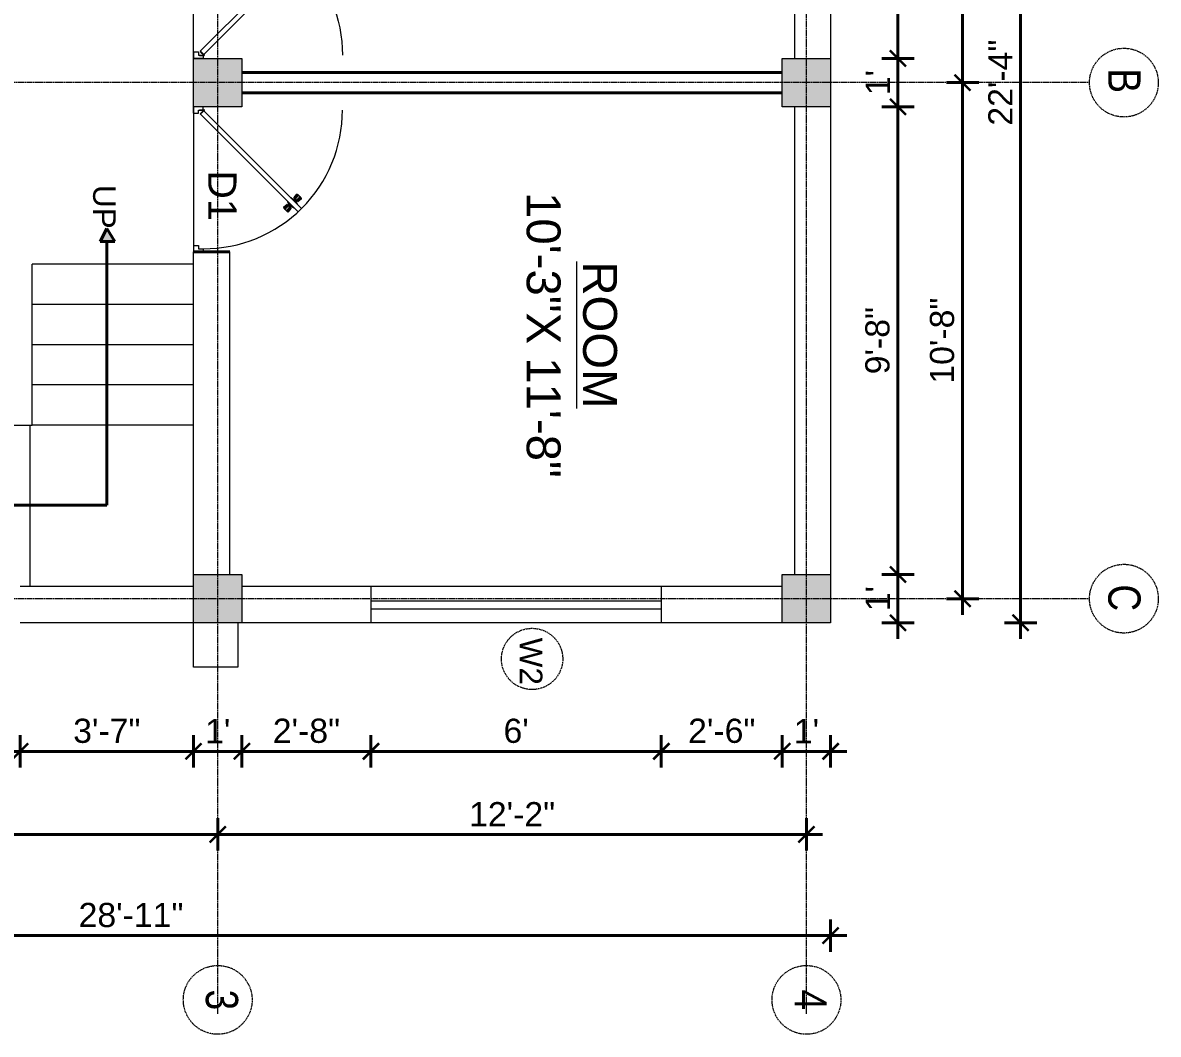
# Model space of a CAD drawing. Header units: inches. Extents: x 141029 to 166402, y -23568 to -18036.
# Drawn here: x 162831.6 to 163113.2, y -22037.4 to -21786.5 of the extents above; entities that cross this region are included whole.
import ezdxf

# ---------------------------------------------------------------- set-up
doc = ezdxf.new("R2010")
doc.units = ezdxf.units.IN
doc.header["$LTSCALE"] = 0.5
doc.header["$MEASUREMENT"] = 0
doc.header["$PDMODE"] = 66
doc.linetypes.add('CENTER', pattern=[2, 1.25, -0.25, 0.25, -0.25])
for name, color, linetype, lineweight in [('Annotate-Lite.w', 177, 'Continuous', 9), ('Annotations-Bold.w', 177, 'Continuous', 13), ('DOOR & WIN', 1, 'Continuous', 25), ('PUERTAS', 7, 'Continuous', 9), ('TEXT', 220, 'Continuous', 9), ('wall', 1, 'Continuous', 40)]:
    doc.layers.add(name, color=color, linetype=linetype, lineweight=lineweight)
doc.styles.add('ARAIL', font='ARIALN.TTF')
doc.styles.add('DIMTEXT', font='arial.ttf', dxfattribs={"height": 6})
doc.styles.add('gaurav', font='arial.ttf')
doc.styles.get("Standard").update_dxf_attribs({"font": 'arial.ttf'})
doc.dimstyles.new('1 by 96', dxfattribs={"dimtxt": 6, "dimasz": 4, "dimexe": 4, "dimexo": 4, "dimgap": 2, "dimtad": 1, "dimdec": 0, "dimzin": 0, "dimdsep": 46, "dimlunit": 4, "dimtxsty": 'Standard', "dimblk": 'ARCHTICK', "dimcen": 0, "dimdle": 4, "dimadec": 0, "dimazin": 0, "dimtfac": 1, "dimtdec": 0, "dimtix": 1, "dimtofl": 0, "dimtmove": 1, "dimatfit": 3, "dimldrblk": 'ARCHTICK', "dimfxl": 4, "dimfxlon": 1, "dimtolj": 1, "dimtzin": 0, "dimlwd": -1, "dimlwe": -1, "dimarcsym": 0})

# ---------------------------------------------------------------- blocks, each defined once
blk = doc.blocks.new('3ft')
at = {"layer": 'PUERTAS', "color": 6}
for p, q in [((1.01, 2.52), (25.23, 26.74)), ((26.05, 25.92), (1.77, 1.64)), ((26.05, 25.92), (25.23, 26.74)), ((0, 2.4), (0, 0)), ((0.72, 2.4), (0, 2.4)), ((1.6, 0), (0, 0)), ((0.72, 1.52), (0.72, 2.44)), ((0.8, 1.52), (0.72, 1.52)), ((0.8, 1.52), (0.8, 2.41)), ((0.8, 1.2), (0.8, 1.52)), ((1.6, 1.2), (0.8, 1.2)), ((1.57, 1.84), (0.94, 2.47)), ((1.63, 1.89), (0.97, 2.55)), ((1.63, 1.89), (1.57, 1.84)), ((1.77, 1.64), (1.57, 1.84)), ((1.6, 0), (1.6, 1.2)), ((34.4, 0), (34.4, 1.2)), ((34.4, 1.2), (35.2, 1.2)), ((34.4, 0), (36, 0)), ((35.2, 1.2), (35.2, 2.4)), ((35.2, 2.4), (36, 2.4)), ((36, 0), (36, 2.4))]:
    blk.add_line(p, q, dxfattribs=at)
at = {"layer": 'PUERTAS', "color": 8}
for p, q in [((22.57, 24.94), (21.65, 25.68)), ((22.63, 24.99), (21.69, 25.75)), ((22.74, 25.1), (21.84, 25.9)), ((22.13, 26.28), (21.98, 26.13)), ((22.88, 25.24), (22.01, 26.06)), ((22.13, 26.28), (22.27, 26.42)), ((22.29, 26.41), (22.27, 26.42)), ((23.16, 25.52), (22.34, 26.39)), ((23.3, 25.66), (22.5, 26.56)), ((23.41, 25.77), (22.65, 26.71)), ((23.46, 25.83), (22.72, 26.75)), ((23.28, 25.3), (23.17, 25.41)), ((23.36, 25.37), (23.25, 25.49)), ((23.41, 25.43), (23.3, 25.54)), ((23.44, 25.45), (23.33, 25.56)), ((23.87, 25.49), (23.49, 25.3)), ((24.08, 25.71), (23.57, 25.38)), ((22.69, 24.32), (23.02, 24.83)), ((22.95, 24.96), (22.84, 25.07)), ((22.98, 24.99), (22.86, 25.1)), ((23.03, 25.04), (22.91, 25.15)), ((22.91, 24.53), (23.1, 24.91)), ((23.11, 25.12), (22.99, 25.23)), ((23.13, 24.76), (23.18, 24.99)), ((23.31, 24.94), (23.28, 25.08)), ((23.46, 25.09), (23.32, 25.13)), ((23.64, 25.27), (23.41, 25.22)), ((23.63, 23.38), (24.14, 23.72)), ((23.84, 23.6), (24.22, 23.79)), ((24.07, 23.82), (24.3, 23.88)), ((24.25, 24), (24.39, 23.97)), ((24.25, 23.26), (24.99, 22.34)), ((24.27, 23.64), (24.38, 23.53)), ((24.3, 23.67), (24.41, 23.56)), ((24.3, 23.32), (25.06, 22.38)), ((24.35, 23.72), (24.46, 23.61)), ((24.4, 24.15), (24.43, 24.01)), ((24.41, 23.43), (25.2, 22.53)), ((24.43, 23.8), (24.54, 23.69)), ((24.58, 24.33), (24.52, 24.1)), ((24.55, 23.57), (25.37, 22.7)), ((24.6, 23.97), (24.72, 23.86)), ((24.8, 24.56), (24.61, 24.18)), ((25.02, 24.77), (24.68, 24.26)), ((24.68, 24.05), (24.79, 23.94)), ((24.73, 24.1), (24.85, 23.99)), ((24.76, 24.13), (24.87, 24.02)), ((24.83, 23.85), (25.7, 23.03)), ((24.97, 23.99), (25.87, 23.2)), ((25.08, 24.1), (26.02, 23.34)), ((25.14, 24.15), (26.06, 23.41)), ((25.58, 22.82), (25.43, 22.67)), ((25.58, 22.82), (25.73, 22.97)), ((25.72, 22.98), (25.73, 22.97)), ((0, 0), (36, 0))]:
    blk.add_line(p, q, dxfattribs=at)
at = {"layer": 'PUERTAS', "color": 1}
for p, q in [((21.67, 25.73), (22.17, 26.23)), ((22.49, 24.95), (21.67, 25.61)), ((21.7, 25.82), (22.14, 26.26)), ((21.73, 25.79), (21.7, 25.82)), ((22.58, 26.7), (22.14, 26.26)), ((22.67, 26.73), (22.17, 26.23)), ((22.61, 26.67), (22.58, 26.7)), ((22.6, 24.96), (23.02, 25.38)), ((23.45, 25.91), (22.79, 26.73)), ((23.44, 25.81), (23.02, 25.38)), ((23.34, 25.58), (23.08, 25.32)), ((23.46, 25.47), (23.19, 25.21)), ((23.33, 25.7), (23.34, 25.69)), ((23.45, 25.46), (23.33, 25.57)), ((23.57, 25.47), (23.57, 25.47)), ((24.15, 25.79), (23.68, 25.48)), ((23.68, 25.48), (23.68, 25.48)), ((24.27, 25.78), (24.26, 25.79)), ((22.61, 24.25), (22.92, 24.72)), ((22.62, 24.13), (22.61, 24.14)), ((22.7, 25.07), (22.71, 25.06)), ((22.82, 25.06), (23.08, 25.32)), ((22.94, 24.95), (22.83, 25.07)), ((22.92, 24.72), (22.92, 24.72)), ((22.93, 24.94), (23.19, 25.21)), ((22.93, 24.84), (22.93, 24.83)), ((23.44, 23.31), (23.45, 23.3)), ((23.56, 23.3), (24.03, 23.61)), ((24.03, 23.61), (24.03, 23.62)), ((24.14, 23.62), (24.14, 23.62)), ((24.25, 23.62), (24.51, 23.89)), ((24.26, 23.29), (24.69, 23.71)), ((24.26, 23.63), (24.37, 23.52)), ((24.26, 23.18), (24.92, 22.37)), ((24.37, 23.52), (24.63, 23.77)), ((24.37, 23.4), (24.37, 23.4)), ((24.78, 24.15), (24.51, 23.89)), ((24.89, 24.03), (24.63, 23.77)), ((25.11, 24.14), (24.69, 23.71)), ((24.77, 24.14), (24.88, 24.03)), ((24.79, 24.38), (24.78, 24.37)), ((24.78, 24.26), (24.78, 24.26)), ((25.1, 24.84), (24.79, 24.38)), ((25, 24.03), (25, 24.03)), ((25.04, 22.36), (25.54, 22.86)), ((25.09, 24.96), (25.1, 24.95)), ((25.13, 22.39), (25.57, 22.83)), ((25.22, 24.14), (26.03, 23.48)), ((26.04, 23.37), (25.54, 22.86)), ((26.01, 23.27), (25.57, 22.83)), ((25.98, 23.3), (26.01, 23.27)), ((25.1, 22.42), (25.13, 22.39))]:
    blk.add_line(p, q, dxfattribs=at)
at = {"layer": 'PUERTAS', "color": 2}
for p, q in [((21.99, 26.11), (21.98, 26.13)), ((25.42, 22.68), (25.43, 22.67))]:
    blk.add_line(p, q, dxfattribs=at)
at = {"layer": 'PUERTAS', "color": 6}
for radius in [0.155, 0.0752]:
    blk.add_circle((0.82, 2.56), radius, dxfattribs=at)
blk.add_arc((0.82, 2.56), 34.38, 359.7285, 90.0333, dxfattribs=at)
at = {"layer": 'PUERTAS', "color": 1}
for centre, start, end in [((22.73, 26.68), 38.9236, 135), ((23.28, 25.63), 315, 45), ((23.39, 25.86), 315, 38.9236), ((23.51, 25.41), 50.2572, 135), ((23.62, 25.53), 230.2572, 315), ((24.2, 25.73), 45, 135), ((22.54, 25.01), 231.0764, 315), ((22.67, 24.2), 135, 225), ((22.77, 25.12), 225, 315), ((22.99, 24.89), 135, 219.7428), ((22.87, 24.78), 315, 39.7428), ((23.51, 23.36), 225, 315), ((24.09, 23.56), 50.2572, 135), ((24.2, 23.68), 230.2572, 315), ((24.32, 23.23), 135, 218.9236), ((24.42, 23.46), 135, 225), ((24.84, 24.31), 135, 219.7428), ((24.72, 24.21), 315, 39.7428), ((24.94, 23.98), 45, 135), ((25.04, 24.89), 315, 45), ((25.17, 24.08), 51.0764, 135), ((25.98, 23.42), 315, 51.0764), ((24.98, 22.42), 218.9236, 315)]:
    blk.add_arc(centre, 0.08, start, end, dxfattribs=at)
blk = doc.blocks.new('*U213')
at = {"color": 3, "xscale": -1}
blk.add_blockref('3ft', (42, 0), dxfattribs=at)
blk = doc.blocks.new('_ArchTick')
at = {"color": 0, "linetype": 'ByBlock', "const_width": 0.15}
blk.add_lwpolyline([(-0.5, -0.5), (0.5, 0.5)], dxfattribs=at)
blk = doc.blocks.new('*D1058')
at = {"layer": 'Defpoints', "color": 0, "transparency": 16777216}
for p in [(163031.94, -21679.35), (163031.94, -21795.35), (163048.64, -21795.35)]:
    blk.add_point(p, dxfattribs=at)
at = {"layer": 'wall', "color": 0, "transparency": 16777216}
for p, q in [((163048.64, -21675.35), (163048.64, -21799.35)), ((163044.64, -21679.35), (163052.64, -21679.35)), ((163044.64, -21795.35), (163052.64, -21795.35))]:
    blk.add_line(p, q, dxfattribs=at)
at = {"layer": 'wall', "color": 0, "transparency": 16777216, "xscale": 4, "yscale": 4, "zscale": 4}
for p, rotation in [((163048.64, -21679.35), 90), ((163048.64, -21795.35), 270)]:
    blk.add_blockref('_ArchTick', p, dxfattribs=dict(at, rotation=rotation))
at = {"layer": 'wall', "color": 0, "transparency": 16777216, "insert": (163043.57, -21737.35), "char_height": 6, "attachment_point": 5, "rotation": 90}
blk.add_mtext('\\A1;9\'-8"', dxfattribs=at)
blk = doc.blocks.new('*D1059')
at = {"layer": 'Defpoints', "color": 0, "transparency": 16777216}
for p in [(163031.94, -21795.35), (163031.94, -21807.35), (163048.64, -21807.35)]:
    blk.add_point(p, dxfattribs=at)
at = {"layer": 'wall', "color": 0, "transparency": 16777216}
for p, q in [((163048.64, -21791.35), (163048.64, -21811.35)), ((163044.64, -21795.35), (163052.64, -21795.35)), ((163044.64, -21807.35), (163052.64, -21807.35))]:
    blk.add_line(p, q, dxfattribs=at)
at = {"layer": 'wall', "color": 0, "transparency": 16777216, "xscale": 4, "yscale": 4, "zscale": 4}
for p, rotation in [((163048.64, -21795.35), 90), ((163048.64, -21807.35), 270)]:
    blk.add_blockref('_ArchTick', p, dxfattribs=dict(at, rotation=rotation))
at = {"layer": 'wall', "color": 0, "transparency": 16777216, "insert": (163043.62, -21801.35), "char_height": 6, "attachment_point": 5, "rotation": 90}
blk.add_mtext("\\A1;1'", dxfattribs=at)
blk = doc.blocks.new('*D1060')
at = {"layer": 'Defpoints', "color": 0, "transparency": 16777216}
for p in [(163031.94, -21807.35), (163031.94, -21923.35), (163048.64, -21923.35)]:
    blk.add_point(p, dxfattribs=at)
at = {"layer": 'wall', "color": 0, "transparency": 16777216}
for p, q in [((163048.64, -21803.35), (163048.64, -21927.35)), ((163044.64, -21807.35), (163052.64, -21807.35)), ((163044.64, -21923.35), (163052.64, -21923.35))]:
    blk.add_line(p, q, dxfattribs=at)
at = {"layer": 'wall', "color": 0, "transparency": 16777216, "xscale": 4, "yscale": 4, "zscale": 4}
for p, rotation in [((163048.64, -21807.35), 90), ((163048.64, -21923.35), 270)]:
    blk.add_blockref('_ArchTick', p, dxfattribs=dict(at, rotation=rotation))
at = {"layer": 'wall', "color": 0, "transparency": 16777216, "insert": (163043.57, -21865.35), "char_height": 6, "attachment_point": 5, "rotation": 90}
blk.add_mtext('\\A1;9\'-8"', dxfattribs=at)
blk = doc.blocks.new('*D1017')
at = {"layer": 'Defpoints', "color": 0, "transparency": 16777216}
for p in [(163031.94, -21923.35), (163031.94, -21935.35), (163048.64, -21935.35)]:
    blk.add_point(p, dxfattribs=at)
at = {"layer": 'wall', "color": 0, "transparency": 16777216}
for p, q in [((163048.64, -21919.35), (163048.64, -21939.35)), ((163044.64, -21923.35), (163052.64, -21923.35)), ((163044.64, -21935.35), (163052.64, -21935.35))]:
    blk.add_line(p, q, dxfattribs=at)
at = {"layer": 'wall', "color": 0, "transparency": 16777216, "xscale": 4, "yscale": 4, "zscale": 4}
for p, rotation in [((163048.64, -21923.35), 90), ((163048.64, -21935.35), 270)]:
    blk.add_blockref('_ArchTick', p, dxfattribs=dict(at, rotation=rotation))
at = {"layer": 'wall', "color": 0, "transparency": 16777216, "insert": (163043.62, -21929.35), "char_height": 6, "attachment_point": 5, "rotation": 90}
blk.add_mtext("\\A1;1'", dxfattribs=at)
blk = doc.blocks.new('*D1018')
at = {"layer": 'Defpoints', "color": 0, "transparency": 16777216}
for p in [(163031.94, -21673.35), (163031.94, -21801.35), (163064.65, -21801.35)]:
    blk.add_point(p, dxfattribs=at)
at = {"layer": 'wall', "color": 0, "transparency": 16777216}
for p, q in [((163064.65, -21669.35), (163064.65, -21805.35)), ((163060.65, -21673.35), (163068.65, -21673.35)), ((163060.65, -21801.35), (163068.65, -21801.35))]:
    blk.add_line(p, q, dxfattribs=at)
at = {"layer": 'wall', "color": 0, "transparency": 16777216, "xscale": 4, "yscale": 4, "zscale": 4}
for p, rotation in [((163064.65, -21673.35), 90), ((163064.65, -21801.35), 270)]:
    blk.add_blockref('_ArchTick', p, dxfattribs=dict(at, rotation=rotation))
at = {"layer": 'wall', "color": 0, "transparency": 16777216, "insert": (163059.59, -21737.35), "char_height": 6, "attachment_point": 5, "rotation": 90}
blk.add_mtext('\\A1;10\'-8"', dxfattribs=at)
blk = doc.blocks.new('*D1019')
at = {"layer": 'Defpoints', "color": 0, "transparency": 16777216}
for p in [(163031.94, -21801.35), (163031.94, -21929.35), (163064.65, -21929.35)]:
    blk.add_point(p, dxfattribs=at)
at = {"layer": 'wall', "color": 0, "transparency": 16777216}
for p, q in [((163064.65, -21797.35), (163064.65, -21933.35)), ((163060.65, -21801.35), (163068.65, -21801.35)), ((163060.65, -21929.35), (163068.65, -21929.35))]:
    blk.add_line(p, q, dxfattribs=at)
at = {"layer": 'wall', "color": 0, "transparency": 16777216, "xscale": 4, "yscale": 4, "zscale": 4}
for p, rotation in [((163064.65, -21801.35), 90), ((163064.65, -21929.35), 270)]:
    blk.add_blockref('_ArchTick', p, dxfattribs=dict(at, rotation=rotation))
at = {"layer": 'wall', "color": 0, "transparency": 16777216, "insert": (163059.59, -21865.35), "char_height": 6, "attachment_point": 5, "rotation": 90}
blk.add_mtext('\\A1;10\'-8"', dxfattribs=at)
blk = doc.blocks.new('*D1020')
at = {"layer": 'Defpoints', "color": 0, "transparency": 16777216}
for p in [(163031.94, -21667.35), (163031.94, -21935.35), (163079.04, -21935.35)]:
    blk.add_point(p, dxfattribs=at)
at = {"layer": 'wall', "color": 0, "transparency": 16777216}
for p, q in [((163079.04, -21663.35), (163079.04, -21939.35)), ((163075.04, -21667.35), (163083.04, -21667.35)), ((163075.04, -21935.35), (163083.04, -21935.35))]:
    blk.add_line(p, q, dxfattribs=at)
at = {"layer": 'wall', "color": 0, "transparency": 16777216, "xscale": 4, "yscale": 4, "zscale": 4}
for p, rotation in [((163079.04, -21667.35), 90), ((163079.04, -21935.35), 270)]:
    blk.add_blockref('_ArchTick', p, dxfattribs=dict(at, rotation=rotation))
at = {"layer": 'wall', "color": 0, "transparency": 16777216, "insert": (163074.03, -21801.35), "char_height": 6, "attachment_point": 5, "rotation": 90}
blk.add_mtext('\\A1;22\'-4"', dxfattribs=at)
blk = doc.blocks.new('*D1034')
at = {"layer": 'Defpoints', "color": 0, "transparency": 16777216}
for p in [(163019.94, -21935.35), (163031.94, -21935.35), (163019.94, -21967.22)]:
    blk.add_point(p, dxfattribs=at)
at = {"layer": 'wall', "color": 0, "transparency": 16777216}
for p, q in [((163019.94, -21963.22), (163019.94, -21971.22)), ((163031.94, -21963.22), (163031.94, -21971.22)), ((163035.94, -21967.22), (163015.94, -21967.22))]:
    blk.add_line(p, q, dxfattribs=at)
at = {"layer": 'wall', "color": 0, "transparency": 16777216, "xscale": 4, "yscale": 4, "zscale": 4, "rotation": 180}
blk.add_blockref('_ArchTick', (163019.94, -21967.22), dxfattribs=at)
at = {"layer": 'wall', "color": 0, "transparency": 16777216, "xscale": 4, "yscale": 4, "zscale": 4}
blk.add_blockref('_ArchTick', (163031.94, -21967.22), dxfattribs=at)
at = {"layer": 'wall', "color": 0, "transparency": 16777216, "insert": (163025.94, -21962.21), "char_height": 6, "attachment_point": 5}
blk.add_mtext("\\A1;1'", dxfattribs=at)
blk = doc.blocks.new('*D1035')
at = {"layer": 'Defpoints', "color": 0, "transparency": 16777216}
for p in [(162989.94, -21935.35), (163019.94, -21935.35), (162989.94, -21967.22)]:
    blk.add_point(p, dxfattribs=at)
at = {"layer": 'wall', "color": 0, "transparency": 16777216}
for p, q in [((162989.94, -21963.22), (162989.94, -21971.22)), ((163019.94, -21963.22), (163019.94, -21971.22)), ((163023.94, -21967.22), (162985.94, -21967.22))]:
    blk.add_line(p, q, dxfattribs=at)
at = {"layer": 'wall', "color": 0, "transparency": 16777216, "xscale": 4, "yscale": 4, "zscale": 4, "rotation": 180}
blk.add_blockref('_ArchTick', (162989.94, -21967.22), dxfattribs=at)
at = {"layer": 'wall', "color": 0, "transparency": 16777216, "xscale": 4, "yscale": 4, "zscale": 4}
blk.add_blockref('_ArchTick', (163019.94, -21967.22), dxfattribs=at)
at = {"layer": 'wall', "color": 0, "transparency": 16777216, "insert": (163004.94, -21962.16), "char_height": 6, "attachment_point": 5}
blk.add_mtext('\\A1;2\'-6"', dxfattribs=at)
blk = doc.blocks.new('*D1036')
at = {"layer": 'Defpoints', "color": 0, "transparency": 16777216}
for p in [(162917.94, -21935.35), (162989.94, -21935.35), (162917.94, -21967.22)]:
    blk.add_point(p, dxfattribs=at)
at = {"layer": 'wall', "color": 0, "transparency": 16777216}
for p, q in [((162917.94, -21963.22), (162917.94, -21971.22)), ((162989.94, -21963.22), (162989.94, -21971.22)), ((162993.94, -21967.22), (162913.94, -21967.22))]:
    blk.add_line(p, q, dxfattribs=at)
at = {"layer": 'wall', "color": 0, "transparency": 16777216, "xscale": 4, "yscale": 4, "zscale": 4, "rotation": 180}
blk.add_blockref('_ArchTick', (162917.94, -21967.22), dxfattribs=at)
at = {"layer": 'wall', "color": 0, "transparency": 16777216, "xscale": 4, "yscale": 4, "zscale": 4}
blk.add_blockref('_ArchTick', (162989.94, -21967.22), dxfattribs=at)
at = {"layer": 'wall', "color": 0, "transparency": 16777216, "insert": (162953.94, -21962.16), "char_height": 6, "attachment_point": 5}
blk.add_mtext("\\A1;6'", dxfattribs=at)
blk = doc.blocks.new('*D1037')
at = {"layer": 'Defpoints', "color": 0, "transparency": 16777216}
for p in [(162885.94, -21935.35), (162917.94, -21935.35), (162885.94, -21967.22)]:
    blk.add_point(p, dxfattribs=at)
at = {"layer": 'wall', "color": 0, "transparency": 16777216}
for p, q in [((162885.94, -21963.22), (162885.94, -21971.22)), ((162917.94, -21963.22), (162917.94, -21971.22)), ((162921.94, -21967.22), (162881.94, -21967.22))]:
    blk.add_line(p, q, dxfattribs=at)
at = {"layer": 'wall', "color": 0, "transparency": 16777216, "xscale": 4, "yscale": 4, "zscale": 4, "rotation": 180}
blk.add_blockref('_ArchTick', (162885.94, -21967.22), dxfattribs=at)
at = {"layer": 'wall', "color": 0, "transparency": 16777216, "xscale": 4, "yscale": 4, "zscale": 4}
blk.add_blockref('_ArchTick', (162917.94, -21967.22), dxfattribs=at)
at = {"layer": 'wall', "color": 0, "transparency": 16777216, "insert": (162901.94, -21962.16), "char_height": 6, "attachment_point": 5}
blk.add_mtext('\\A1;2\'-8"', dxfattribs=at)
blk = doc.blocks.new('*D1038')
at = {"layer": 'Defpoints', "color": 0, "transparency": 16777216}
for p in [(162873.94, -21935.35), (162885.94, -21935.35), (162873.94, -21967.22)]:
    blk.add_point(p, dxfattribs=at)
at = {"layer": 'wall', "color": 0, "transparency": 16777216}
for p, q in [((162873.94, -21963.22), (162873.94, -21971.22)), ((162885.94, -21963.22), (162885.94, -21971.22)), ((162889.94, -21967.22), (162869.94, -21967.22))]:
    blk.add_line(p, q, dxfattribs=at)
at = {"layer": 'wall', "color": 0, "transparency": 16777216, "xscale": 4, "yscale": 4, "zscale": 4, "rotation": 180}
blk.add_blockref('_ArchTick', (162873.94, -21967.22), dxfattribs=at)
at = {"layer": 'wall', "color": 0, "transparency": 16777216, "xscale": 4, "yscale": 4, "zscale": 4}
blk.add_blockref('_ArchTick', (162885.94, -21967.22), dxfattribs=at)
at = {"layer": 'wall', "color": 0, "transparency": 16777216, "insert": (162879.94, -21962.21), "char_height": 6, "attachment_point": 5}
blk.add_mtext("\\A1;1'", dxfattribs=at)
blk = doc.blocks.new('*D1045')
at = {"layer": 'Defpoints', "color": 0, "transparency": 16777216}
for p in [(162879.94, -21935.35), (163025.94, -21935.35), (162879.94, -21987.82)]:
    blk.add_point(p, dxfattribs=at)
at = {"layer": 'wall', "color": 0, "transparency": 16777216}
for p, q in [((162879.94, -21983.82), (162879.94, -21991.82)), ((163025.94, -21983.82), (163025.94, -21991.82)), ((163029.94, -21987.82), (162875.94, -21987.82))]:
    blk.add_line(p, q, dxfattribs=at)
at = {"layer": 'wall', "color": 0, "transparency": 16777216, "xscale": 4, "yscale": 4, "zscale": 4, "rotation": 180}
blk.add_blockref('_ArchTick', (162879.94, -21987.82), dxfattribs=at)
at = {"layer": 'wall', "color": 0, "transparency": 16777216, "xscale": 4, "yscale": 4, "zscale": 4}
blk.add_blockref('_ArchTick', (163025.94, -21987.82), dxfattribs=at)
at = {"layer": 'wall', "color": 0, "transparency": 16777216, "insert": (162952.94, -21982.81), "char_height": 6, "attachment_point": 5}
blk.add_mtext('\\A1;12\'-2"', dxfattribs=at)
blk = doc.blocks.new('*D1046')
at = {"layer": 'Defpoints', "color": 0, "transparency": 16777216}
for p in [(162749.94, -21935.35), (162879.94, -21935.35), (162749.94, -21987.82)]:
    blk.add_point(p, dxfattribs=at)
at = {"layer": 'wall', "color": 0, "transparency": 16777216}
for p, q in [((162749.94, -21983.82), (162749.94, -21991.82)), ((162879.94, -21983.82), (162879.94, -21991.82)), ((162883.94, -21987.82), (162745.94, -21987.82))]:
    blk.add_line(p, q, dxfattribs=at)
at = {"layer": 'wall', "color": 0, "transparency": 16777216, "xscale": 4, "yscale": 4, "zscale": 4, "rotation": 180}
blk.add_blockref('_ArchTick', (162749.94, -21987.82), dxfattribs=at)
at = {"layer": 'wall', "color": 0, "transparency": 16777216, "xscale": 4, "yscale": 4, "zscale": 4}
blk.add_blockref('_ArchTick', (162879.94, -21987.82), dxfattribs=at)
at = {"layer": 'wall', "color": 0, "transparency": 16777216, "insert": (162814.94, -21982.76), "char_height": 6, "attachment_point": 5}
blk.add_mtext('\\A1;10\'-10"', dxfattribs=at)
blk = doc.blocks.new('*D1048')
at = {"layer": 'Defpoints', "color": 0, "transparency": 16777216}
for p in [(162684.94, -21807.35), (163031.94, -21807.35), (163031.94, -22012.91)]:
    blk.add_point(p, dxfattribs=at)
at = {"layer": 'wall', "color": 0, "transparency": 16777216}
for p, q in [((162684.94, -22008.91), (162684.94, -22016.91)), ((163031.94, -22008.91), (163031.94, -22016.91)), ((162680.94, -22012.91), (163035.94, -22012.91))]:
    blk.add_line(p, q, dxfattribs=at)
at = {"layer": 'wall', "color": 0, "transparency": 16777216, "xscale": 4, "yscale": 4, "zscale": 4, "rotation": 180}
blk.add_blockref('_ArchTick', (162684.94, -22012.91), dxfattribs=at)
at = {"layer": 'wall', "color": 0, "transparency": 16777216, "xscale": 4, "yscale": 4, "zscale": 4}
blk.add_blockref('_ArchTick', (163031.94, -22012.91), dxfattribs=at)
at = {"layer": 'wall', "color": 0, "transparency": 16777216, "insert": (162858.44, -22007.85), "char_height": 6, "attachment_point": 5}
blk.add_mtext('\\A1;28\'-11"', dxfattribs=at)
blk = doc.blocks.new('*D1061')
at = {"layer": 'Defpoints', "color": 0, "transparency": 16777216}
for p in [(162794.94, -21935.35), (162830.94, -21935.35), (162830.94, -21967.22)]:
    blk.add_point(p, dxfattribs=at)
at = {"layer": 'wall', "color": 0, "transparency": 16777216}
for p, q in [((162794.94, -21963.22), (162794.94, -21971.22)), ((162830.94, -21963.22), (162830.94, -21971.22)), ((162790.94, -21967.22), (162834.94, -21967.22))]:
    blk.add_line(p, q, dxfattribs=at)
at = {"layer": 'wall', "color": 0, "transparency": 16777216, "xscale": 4, "yscale": 4, "zscale": 4, "rotation": 180}
blk.add_blockref('_ArchTick', (162794.94, -21967.22), dxfattribs=at)
at = {"layer": 'wall', "color": 0, "transparency": 16777216, "xscale": 4, "yscale": 4, "zscale": 4}
blk.add_blockref('_ArchTick', (162830.94, -21967.22), dxfattribs=at)
at = {"layer": 'wall', "color": 0, "transparency": 16777216, "insert": (162812.94, -21962.16), "char_height": 6, "attachment_point": 5}
blk.add_mtext("\\A1;3'", dxfattribs=at)
blk = doc.blocks.new('*D1062')
at = {"layer": 'Defpoints', "color": 0, "transparency": 16777216}
for p in [(162830.94, -21935.35), (162873.94, -21935.35), (162873.94, -21967.22)]:
    blk.add_point(p, dxfattribs=at)
at = {"layer": 'wall', "color": 0, "transparency": 16777216}
for p, q in [((162830.94, -21963.22), (162830.94, -21971.22)), ((162873.94, -21963.22), (162873.94, -21971.22)), ((162826.94, -21967.22), (162877.94, -21967.22))]:
    blk.add_line(p, q, dxfattribs=at)
at = {"layer": 'wall', "color": 0, "transparency": 16777216, "xscale": 4, "yscale": 4, "zscale": 4, "rotation": 180}
blk.add_blockref('_ArchTick', (162830.94, -21967.22), dxfattribs=at)
at = {"layer": 'wall', "color": 0, "transparency": 16777216, "xscale": 4, "yscale": 4, "zscale": 4}
blk.add_blockref('_ArchTick', (162873.94, -21967.22), dxfattribs=at)
at = {"layer": 'wall', "color": 0, "transparency": 16777216, "insert": (162852.44, -21962.16), "char_height": 6, "attachment_point": 5}
blk.add_mtext('\\A1;3\'-7"', dxfattribs=at)

msp = doc.modelspace()

# ---------------------------------------------------------------- hatches: boundary and pattern name
at = {"layer": 'wall'}
for points in [[(162885.94, -21807.35), (162885.94, -21795.35), (162873.94, -21795.35), (162873.94, -21807.35)], [(163031.94, -21807.35), (163031.94, -21795.35), (163019.94, -21795.35), (163019.94, -21807.35)], [(162854.39, -21840.72), (162852.47, -21837.56), (162850.81, -21840.72)], [(162885.94, -21935.35), (162885.94, -21923.35), (162873.94, -21923.35), (162873.94, -21935.35)], [(163031.94, -21935.35), (163031.94, -21923.35), (163019.94, -21923.35), (163019.94, -21935.35)]]:
    msp.add_hatch(color=256, dxfattribs=at).paths.add_polyline_path(points)

# ---------------------------------------------------------------- linework, layer by layer
at = {"layer": 'Annotate-Lite.w', "color": 1}
for p, q in [((163031.94, -21667.35), (163031.94, -21935.35)), ((163022.94, -21679.35), (163022.94, -21795.35)), ((163022.94, -21807.35), (163022.94, -21923.35)), ((162873.94, -21923.35), (162873.94, -21843.35)), ((162882.94, -21923.35), (162882.94, -21843.35)), ((162873.94, -21926.35), (162830.94, -21926.35)), ((162917.94, -21926.35), (162885.94, -21926.35)), ((163019.94, -21926.35), (162989.94, -21926.35)), ((162873.94, -21935.35), (162830.94, -21935.35)), ((162873.94, -21946.35), (162873.94, -21935.35)), ((162917.94, -21935.35), (162884.94, -21935.35)), ((162884.94, -21935.35), (162884.94, -21946.35)), ((163031.94, -21935.35), (162989.94, -21935.35)), ((162884.94, -21946.35), (162873.94, -21946.35))]:
    msp.add_line(p, q, dxfattribs=at)
at = {"layer": 'Annotate-Lite.w'}
for p, q in [((162873.94, -21846.35), (162833.94, -21846.35)), ((162833.94, -21886.35), (162833.94, -21846.35)), ((162873.94, -21856.35), (162833.94, -21856.35)), ((162873.94, -21866.35), (162833.94, -21866.35)), ((162873.94, -21876.35), (162833.94, -21876.35)), ((162792.94, -21886.35), (162833.94, -21886.35)), ((162833.44, -21926.35), (162833.44, -21886.35)), ((162873.94, -21886.35), (162833.94, -21886.35))]:
    msp.add_line(p, q, dxfattribs=at)
at = {"layer": 'Annotate-Lite.w', "color": 3}
for p, q in [((162917.94, -21926.35), (162917.94, -21935.35)), ((162989.94, -21926.35), (162917.94, -21926.35)), ((162989.94, -21926.35), (162989.94, -21935.35)), ((162917.94, -21929.85), (162989.94, -21929.85)), ((162917.94, -21931.85), (162989.94, -21931.85)), ((162989.94, -21935.35), (162917.94, -21935.35))]:
    msp.add_line(p, q, dxfattribs=at)
at = {"layer": 'Annotate-Lite.w'}
for points in [[(162885.94, -21795.35), (162885.94, -21807.35), (162873.94, -21807.35), (162873.94, -21795.35)], [(163031.94, -21795.35), (163031.94, -21807.35), (163019.94, -21807.35), (163019.94, -21795.35)], [(162885.94, -21923.35), (162885.94, -21935.35), (162873.94, -21935.35), (162873.94, -21923.35)], [(163031.94, -21923.35), (163031.94, -21935.35), (163019.94, -21935.35), (163019.94, -21923.35)]]:
    msp.add_lwpolyline(points, close=True, dxfattribs=at)
at = {"layer": 'Annotations-Bold.w', "color": 0, "linetype": 'CENTER', "ltscale": 0.3}
for p, q in [((162879.94, -22032.36), (162879.94, -21567.93)), ((163025.94, -22032.36), (163025.94, -21567.93)), ((163096.12, -21801.35), (162593.88, -21801.35)), ((163096.12, -21929.35), (162593.88, -21929.35))]:
    msp.add_line(p, q, dxfattribs=at)
for centre, radius in [((163104.66, -21801.35), 8.53), ((163104.66, -21929.35), 8.53), ((162957.9, -21944.3), 7.6), ((162879.94, -22028.87), 8.53), ((163025.94, -22028.87), 8.53)]:
    msp.add_circle(centre, radius, dxfattribs=at)
at = {"layer": 'wall'}
for p, q in [((163019.94, -21798.85), (162885.94, -21798.85)), ((163019.94, -21803.85), (162885.94, -21803.85)), ((162850.81, -21840.72), (162852.47, -21837.56)), ((162852.47, -21837.56), (162854.39, -21840.72)), ((162854.39, -21840.72), (162850.81, -21840.72)), ((162852.47, -21906.16), (162852.47, -21840.72)), ((162873.94, -21843.35), (162882.94, -21843.35)), ((162773.6, -21906.16), (162852.47, -21906.16))]:
    msp.add_line(p, q, dxfattribs=at)

# ---------------------------------------------------------------- block references
at = {"layer": 'DOOR & WIN', "rotation": 270}
msp.add_blockref('*U213', (162873.94, -21753.35), dxfattribs=at)
at = {"layer": 'DOOR & WIN', "xscale": -1, "rotation": 270}
msp.add_blockref('*U213', (162873.94, -21849.35), dxfattribs=at)

# ---------------------------------------------------------------- texts
at = {"layer": 'Annotations-Bold.w', "color": 0, "linetype": 'CENTER', "ltscale": 0.3, "attachment_point": 1, "rotation": 270}
for s, width, insert, char_height, style in [('B', 6.5393, (163108.79, -21797.82), 8, 'ARAIL'), ('UP', 8, (162854.64, -21826.72), 5.6, 'gaurav'), ('C', 6.5393, (163108.79, -21925.82), 8, 'ARAIL'), ('W2', 8, (162960.45, -21939.02), 5.6, 'gaurav'), ('3', 6.5393, (162884.99, -22026.32), 8, 'ARAIL'), ('4', 6.5393, (163030.99, -22026.32), 8, 'ARAIL')]:
    msp.add_mtext_dynamic_manual_height_columns(s, width=width, gutter_width=100, heights=[0], dxfattribs=dict(at, insert=insert, char_height=char_height, style=style))
at = {"layer": 'Annotations-Bold.w', "color": 0, "linetype": 'CENTER', "ltscale": 0.3, "insert": (162978.96, -21863.93), "char_height": 8.4, "width": 77.2712, "attachment_point": 2, "rotation": 270, "style": 'gaurav'}
msp.add_mtext('{\\LROOM\\P}10\'-3"X 11\'-8"', dxfattribs=at)
at = {"layer": 'TEXT', "style": 'DIMTEXT'}
msp.add_text('D1', height=7, rotation=270, dxfattribs=at).set_placement((162877.6, -21823.12))

# ---------------------------------------------------------------- dimensions: what is measured, and where the dimension line sits
at = {"layer": 'wall'}
for base, p1, p2, picture, middle in [((163079.04, -21935.35), (163031.94, -21667.35), (163031.94, -21935.35), '*D1020', (163074.03, -21801.35)), ((163064.65, -21801.35), (163031.94, -21673.35), (163031.94, -21801.35), '*D1018', (163059.59, -21737.35)), ((163048.64, -21795.35), (163031.94, -21679.35), (163031.94, -21795.35), '*D1058', (163043.57, -21737.35)), ((163048.64, -21807.35), (163031.94, -21795.35), (163031.94, -21807.35), '*D1059', (163043.62, -21801.35)), ((163064.65, -21929.35), (163031.94, -21801.35), (163031.94, -21929.35), '*D1019', (163059.59, -21865.35)), ((163048.64, -21923.35), (163031.94, -21807.35), (163031.94, -21923.35), '*D1060', (163043.57, -21865.35)), ((163048.64, -21935.35), (163031.94, -21923.35), (163031.94, -21935.35), '*D1017', (163043.62, -21929.35))]:
    dim = msp.add_linear_dim(base=base, p1=p1, p2=p2, angle=270, dimstyle='1 by 96', dxfattribs=at)
    dim.commit()
    dim.dimension.update_dxf_attribs({"geometry": picture, "text_midpoint": middle})
for base, p1, p2, picture, middle in [((163031.94, -22012.91), (162684.94, -21807.35), (163031.94, -21807.35), '*D1048', (162858.44, -22007.85)), ((162749.94, -21987.82), (162879.94, -21935.35), (162749.94, -21935.35), '*D1046', (162814.94, -21982.76)), ((162830.94, -21967.22), (162794.94, -21935.35), (162830.94, -21935.35), '*D1061', (162812.94, -21962.16)), ((162873.94, -21967.22), (162830.94, -21935.35), (162873.94, -21935.35), '*D1062', (162852.44, -21962.16)), ((162873.94, -21967.22), (162885.94, -21935.35), (162873.94, -21935.35), '*D1038', (162879.94, -21962.21)), ((162879.94, -21987.82), (163025.94, -21935.35), (162879.94, -21935.35), '*D1045', (162952.94, -21982.81)), ((162885.94, -21967.22), (162917.94, -21935.35), (162885.94, -21935.35), '*D1037', (162901.94, -21962.16)), ((162917.94, -21967.22), (162989.94, -21935.35), (162917.94, -21935.35), '*D1036', (162953.94, -21962.16)), ((162989.94, -21967.22), (163019.94, -21935.35), (162989.94, -21935.35), '*D1035', (163004.94, -21962.16)), ((163019.94, -21967.22), (163031.94, -21935.35), (163019.94, -21935.35), '*D1034', (163025.94, -21962.21))]:
    dim = msp.add_linear_dim(base=base, p1=p1, p2=p2, dimstyle='1 by 96', dxfattribs=at)
    dim.commit()
    dim.dimension.update_dxf_attribs({"geometry": picture, "text_midpoint": middle})

doc.saveas('drawing.dxf')
